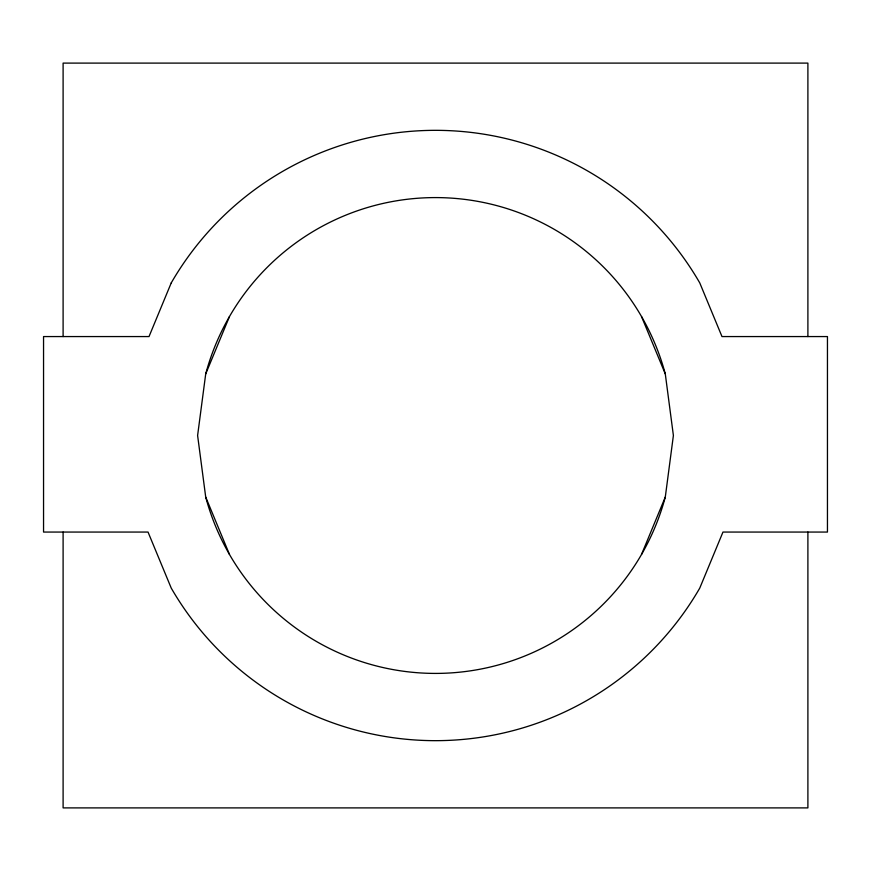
<?xml version="1.0" encoding="UTF-8"?>
<svg xmlns="http://www.w3.org/2000/svg" width="871" height="871" viewBox="0 0 871 871"><rect width="100%" height="100%" fill="white"/><g stroke="black" fill="none" stroke-linecap="round" stroke-linejoin="round"><path stroke-width="1.31" d="M229.476 316.554L205.708 373.931L197.608 435.5L205.708 497.069L229.476 554.446M641.524 554.446L665.292 497.069L673.392 435.5L665.292 373.931L641.524 316.554M807.896 336.565L807.896 63.104L63.104 63.104L63.104 336.565M807.896 532.061L807.896 807.896L63.104 807.896L63.104 532.061M665.292 497.069A237.892 237.892 0 0 1 205.708 497.069M205.708 373.931A237.892 237.892 0 0 1 665.292 373.931M171.228 282.923L149.017 336.565L43.55 336.565L43.55 532.061L148.026 532.061L171.228 588.077A305.144 305.144 0 0 0 699.772 588.077L722.974 532.061L827.45 532.061L827.45 336.565L721.983 336.565L699.772 282.923A305.144 305.144 0 0 0 171.228 282.923"/></g></svg>
